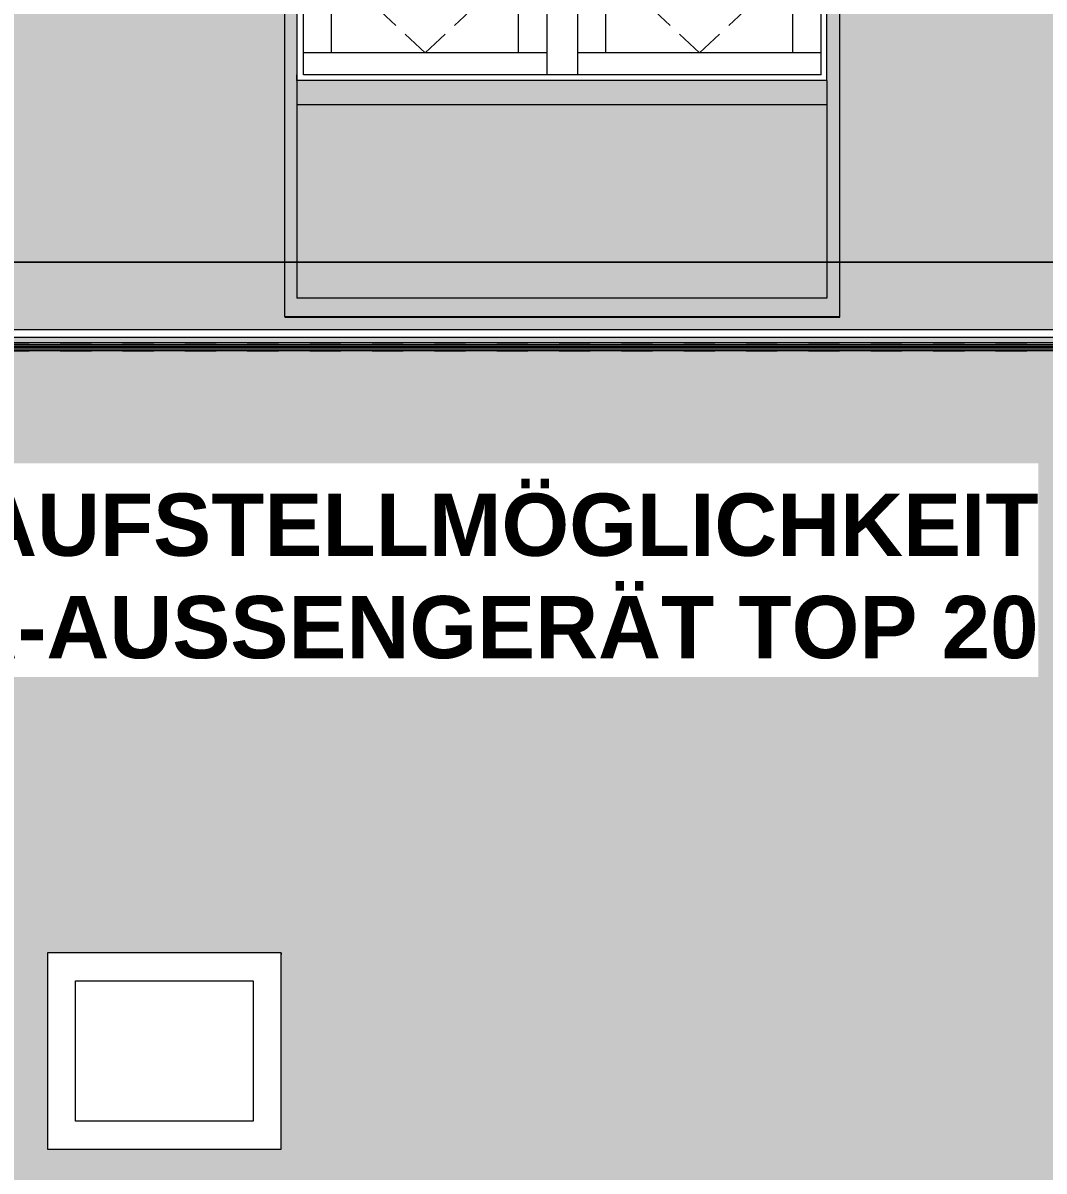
# Model space of a CAD drawing. Header units: metres. Extents: x -208 to 1512, y -277 to 123.
# Drawn here: x 1477.445 to 1480.72, y -243.723 to -240.038 of the extents above; entities that cross this region are included whole.
import ezdxf

# ---------------------------------------------------------------- set-up
doc = ezdxf.new("R2010")
doc.units = ezdxf.units.M
doc.header["$MEASUREMENT"] = 0
doc.linetypes.add('Untersicht', pattern=[0.2, 0.1, -0.1])
doc.linetypes.add('Wipeout_Contour', pattern=[1, 0, -1])
for name, color, linetype in [('112 Wand Aussen - Schachtwände', 7, 'Continuous'), ('140 Brüstung', 7, 'Continuous'), ('325 Dachfenster', 7, 'Continuous'), ('330 Dachaufbau', 7, 'Continuous'), ('905 VP Beschriftung Übersicht.Übersicht', 7, 'Continuous')]:
    doc.layers.add(name, color=color, linetype=linetype)
doc.styles.add('ERSTELLTER_STIL_26', font='arial.ttf')

# ---------------------------------------------------------------- blocks, each defined once
blk = doc.blocks.new('Wand_25_3', base_point=(1478.1832, -243.1124))
at = {"color": 254, "linetype": 'Wipeout_Contour', "lineweight": 0, "ltscale": 4492.709073}
blk.add_wipeout([(1477.5282, -243.0274), (1477.5232, -243.0224), (1477.5232, -243.0274)], dxfattribs=at).dxf.layer = '112 Wand Aussen - Schachtwände'
at = {"color": 254, "linetype": 'Wipeout_Contour', "lineweight": 0, "ltscale": 4493.932547}
blk.add_wipeout([(1478.2682, -243.0274), (1478.2732, -243.0274), (1478.2732, -243.0224)], dxfattribs=at).dxf.layer = '112 Wand Aussen - Schachtwände'
at = {"color": 254, "linetype": 'Wipeout_Contour', "lineweight": 0, "ltscale": 4492.77221}
blk.add_wipeout([(1477.5682, -243.0674), (1477.5282, -243.0274), (1477.5282, -243.0674)], dxfattribs=at).dxf.layer = '112 Wand Aussen - Schachtwände'
at = {"color": 254, "linetype": 'Wipeout_Contour', "lineweight": 0, "ltscale": 4493.897007}
blk.add_wipeout([(1478.2282, -243.0674), (1478.2682, -243.0674), (1478.2682, -243.0274)], dxfattribs=at).dxf.layer = '112 Wand Aussen - Schachtwände'
at = {"color": 254, "linetype": 'Wipeout_Contour', "lineweight": 0, "ltscale": 4494.751336}
blk.add_wipeout([(1478.2682, -243.0224), (1478.2682, -243.0274), (1478.2732, -243.0224)], dxfattribs=at).dxf.layer = '112 Wand Aussen - Schachtwände'
at = {"color": 254, "linetype": 'Wipeout_Contour', "lineweight": 0, "ltscale": 4492.864205}
blk.add_wipeout([(1477.5732, -243.0724), (1477.5682, -243.0674), (1477.5682, -243.0724)], dxfattribs=at).dxf.layer = '112 Wand Aussen - Schachtwände'
at = {"color": 254, "linetype": 'Wipeout_Contour', "lineweight": 0, "ltscale": 4493.821257}
blk.add_wipeout([(1478.2232, -243.0724), (1478.2282, -243.0724), (1478.2282, -243.0674)], dxfattribs=at).dxf.layer = '112 Wand Aussen - Schachtwände'
at = {"color": 254, "linetype": 'Wipeout_Contour', "lineweight": 0, "ltscale": 5990.985783}
blk.add_wipeout([(1477.5282, -243.0224), (1477.5282, -243.0274), (1478.2682, -243.0274), (1478.2682, -243.0224)], dxfattribs=at).dxf.layer = '112 Wand Aussen - Schachtwände'
at = {"color": 254, "linetype": 'Wipeout_Contour', "lineweight": 0, "ltscale": 4492.927344}
blk.add_wipeout([(1477.6132, -243.1124), (1477.5732, -243.0724), (1477.5732, -243.1124)], dxfattribs=at).dxf.layer = '112 Wand Aussen - Schachtwände'
at = {"color": 254, "linetype": 'Wipeout_Contour', "lineweight": 0, "ltscale": 4493.785721}
blk.add_wipeout([(1478.1832, -243.1124), (1478.2232, -243.1124), (1478.2232, -243.0724)], dxfattribs=at).dxf.layer = '112 Wand Aussen - Schachtwände'
at = {"color": 254, "linetype": 'Wipeout_Contour', "lineweight": 0, "ltscale": 4491.564153}
blk.add_wipeout([(1477.5282, -243.0224), (1477.5232, -243.0224), (1477.5282, -243.0274)], dxfattribs=at).dxf.layer = '112 Wand Aussen - Schachtwände'
at = {"color": 254, "linetype": 'Wipeout_Contour', "lineweight": 0, "ltscale": 4494.675562}
blk.add_wipeout([(1478.2282, -243.0274), (1478.2282, -243.0674), (1478.2682, -243.0274)], dxfattribs=at).dxf.layer = '112 Wand Aussen - Schachtwände'
at = {"layer": '112 Wand Aussen - Schachtwände', "color": 7, "linetype": 'Continuous', "lineweight": 18, "flags": 128}
blk.add_lwpolyline([(1478.2732, -243.0224), (1478.2732, -243.0274)], dxfattribs=at)
at = {"color": 254, "linetype": 'Wipeout_Contour', "lineweight": 0, "ltscale": 5991.000382}
blk.add_wipeout([(1477.5682, -243.0274), (1477.5682, -243.0674), (1478.2282, -243.0674), (1478.2282, -243.0274)], dxfattribs=at).dxf.layer = '112 Wand Aussen - Schachtwände'
at = {"color": 254, "linetype": 'Wipeout_Contour', "lineweight": 0, "ltscale": 4491.656135}
blk.add_wipeout([(1477.5682, -243.0274), (1477.5282, -243.0274), (1477.5682, -243.0674)], dxfattribs=at).dxf.layer = '112 Wand Aussen - Schachtwände'
at = {"color": 254, "linetype": 'Wipeout_Contour', "lineweight": 0, "ltscale": 4494.640007}
blk.add_wipeout([(1478.2232, -243.0674), (1478.2232, -243.0724), (1478.2282, -243.0674)], dxfattribs=at).dxf.layer = '112 Wand Aussen - Schachtwände'
at = {"layer": '112 Wand Aussen - Schachtwände', "color": 7, "linetype": 'Continuous', "lineweight": 18, "flags": 128}
for points in [[(1477.5232, -243.0224), (1477.5232, -243.0274)], [(1478.2732, -243.0224), (1477.5232, -243.0224)]]:
    blk.add_lwpolyline(points, dxfattribs=at)
at = {"color": 254, "linetype": 'Wipeout_Contour', "lineweight": 0, "ltscale": 5991.014982}
blk.add_wipeout([(1477.5732, -243.0674), (1477.5732, -243.0724), (1478.2232, -243.0724), (1478.2232, -243.0674)], dxfattribs=at).dxf.layer = '112 Wand Aussen - Schachtwände'
at = {"color": 254, "linetype": 'Wipeout_Contour', "lineweight": 0, "ltscale": 4491.719265}
blk.add_wipeout([(1477.5732, -243.0674), (1477.5682, -243.0674), (1477.5732, -243.0724)], dxfattribs=at).dxf.layer = '112 Wand Aussen - Schachtwände'
at = {"color": 254, "linetype": 'Wipeout_Contour', "lineweight": 0, "ltscale": 4494.564235}
blk.add_wipeout([(1478.1832, -243.1124), (1478.2232, -243.0724), (1478.1832, -243.0724)], dxfattribs=at).dxf.layer = '112 Wand Aussen - Schachtwände'
at = {"color": 254, "linetype": 'Wipeout_Contour', "lineweight": 0, "ltscale": 5991.029583}
blk.add_wipeout([(1477.6132, -243.1124), (1478.1832, -243.1124), (1478.1832, -243.0724), (1477.6132, -243.0724)], dxfattribs=at).dxf.layer = '112 Wand Aussen - Schachtwände'
at = {"color": 254, "linetype": 'Wipeout_Contour', "lineweight": 0, "ltscale": 4491.811248}
blk.add_wipeout([(1477.6132, -243.0724), (1477.5732, -243.0724), (1477.6132, -243.1124)], dxfattribs=at).dxf.layer = '112 Wand Aussen - Schachtwände'
at = {"layer": '112 Wand Aussen - Schachtwände', "color": 7, "linetype": 'Continuous', "lineweight": 18, "flags": 128}
blk.add_lwpolyline([(1477.6132, -243.1124), (1478.1832, -243.1124)], dxfattribs=at)
blk = doc.blocks.new('Wand_26_3', base_point=(1477.6132, -243.5624))
at = {"color": 254, "linetype": 'Wipeout_Contour', "lineweight": 0, "ltscale": 4492.032143}
blk.add_wipeout([(1477.5282, -243.6474), (1477.5232, -243.6524), (1477.5282, -243.6524)], dxfattribs=at).dxf.layer = '112 Wand Aussen - Schachtwände'
at = {"color": 254, "linetype": 'Wipeout_Contour', "lineweight": 0, "ltscale": 4492.107864}
blk.add_wipeout([(1477.5682, -243.6074), (1477.5282, -243.6474), (1477.5682, -243.6474)], dxfattribs=at).dxf.layer = '112 Wand Aussen - Schachtwände'
at = {"color": 254, "linetype": 'Wipeout_Contour', "lineweight": 0, "ltscale": 5989.718643}
blk.add_wipeout([(1477.5232, -243.0274), (1477.5232, -243.6474), (1477.5282, -243.6474), (1477.5282, -243.0274)], dxfattribs=at).dxf.layer = '112 Wand Aussen - Schachtwände'
at = {"color": 254, "linetype": 'Wipeout_Contour', "lineweight": 0, "ltscale": 4492.143361}
blk.add_wipeout([(1477.5732, -243.6024), (1477.5682, -243.6074), (1477.5732, -243.6074)], dxfattribs=at).dxf.layer = '112 Wand Aussen - Schachtwände'
at = {"color": 254, "linetype": 'Wipeout_Contour', "lineweight": 0, "ltscale": 4492.219085}
blk.add_wipeout([(1477.6132, -243.5624), (1477.5732, -243.6024), (1477.6132, -243.6024)], dxfattribs=at).dxf.layer = '112 Wand Aussen - Schachtwände'
at = {"color": 254, "linetype": 'Wipeout_Contour', "lineweight": 0, "ltscale": 4492.850364}
blk.add_wipeout([(1477.5282, -243.6474), (1477.5232, -243.6474), (1477.5232, -243.6524)], dxfattribs=at).dxf.layer = '112 Wand Aussen - Schachtwände'
at = {"color": 254, "linetype": 'Wipeout_Contour', "lineweight": 0, "ltscale": 5989.807412}
blk.add_wipeout([(1477.5282, -243.0674), (1477.5282, -243.6074), (1477.5682, -243.6074), (1477.5682, -243.0674)], dxfattribs=at).dxf.layer = '112 Wand Aussen - Schachtwände'
at = {"color": 254, "linetype": 'Wipeout_Contour', "lineweight": 0, "ltscale": 4492.885877}
blk.add_wipeout([(1477.5682, -243.6074), (1477.5282, -243.6074), (1477.5282, -243.6474)], dxfattribs=at).dxf.layer = '112 Wand Aussen - Schachtwände'
at = {"layer": '112 Wand Aussen - Schachtwände', "color": 7, "linetype": 'Continuous', "lineweight": 18, "flags": 128}
for points in [[(1477.5232, -243.0274), (1477.5232, -243.6524)], [(1477.5232, -243.6524), (1477.5282, -243.6524)]]:
    blk.add_lwpolyline(points, dxfattribs=at)
at = {"color": 254, "linetype": 'Wipeout_Contour', "lineweight": 0, "ltscale": 5989.896207}
blk.add_wipeout([(1477.5682, -243.0724), (1477.5682, -243.6024), (1477.5732, -243.6024), (1477.5732, -243.0724)], dxfattribs=at).dxf.layer = '112 Wand Aussen - Schachtwände'
at = {"color": 254, "linetype": 'Wipeout_Contour', "lineweight": 0, "ltscale": 5989.984981}
blk.add_wipeout([(1477.6132, -243.5624), (1477.6132, -243.1124), (1477.5732, -243.1124), (1477.5732, -243.5624)], dxfattribs=at).dxf.layer = '112 Wand Aussen - Schachtwände'
at = {"color": 254, "linetype": 'Wipeout_Contour', "lineweight": 0, "ltscale": 4492.961622}
blk.add_wipeout([(1477.5732, -243.6024), (1477.5682, -243.6024), (1477.5682, -243.6074)], dxfattribs=at).dxf.layer = '112 Wand Aussen - Schachtwände'
at = {"color": 254, "linetype": 'Wipeout_Contour', "lineweight": 0, "ltscale": 4492.997139}
blk.add_wipeout([(1477.5732, -243.5624), (1477.5732, -243.6024), (1477.6132, -243.5624)], dxfattribs=at).dxf.layer = '112 Wand Aussen - Schachtwände'
at = {"layer": '112 Wand Aussen - Schachtwände', "color": 7, "linetype": 'Continuous', "lineweight": 18, "flags": 128}
blk.add_lwpolyline([(1477.6132, -243.5624), (1477.6132, -243.1124)], dxfattribs=at)
blk = doc.blocks.new('Wand_27_3', base_point=(1478.1832, -243.5624))
at = {"color": 254, "linetype": 'Wipeout_Contour', "lineweight": 0, "ltscale": 4494.073942}
blk.add_wipeout([(1478.2732, -243.6474), (1478.2682, -243.6474), (1478.2732, -243.6524)], dxfattribs=at).dxf.layer = '112 Wand Aussen - Schachtwände'
at = {"color": 254, "linetype": 'Wipeout_Contour', "lineweight": 0, "ltscale": 4494.010789}
blk.add_wipeout([(1478.2682, -243.6074), (1478.2282, -243.6074), (1478.2682, -243.6474)], dxfattribs=at).dxf.layer = '112 Wand Aussen - Schachtwände'
at = {"color": 254, "linetype": 'Wipeout_Contour', "lineweight": 0, "ltscale": 4493.918796}
blk.add_wipeout([(1478.2232, -243.6024), (1478.2282, -243.6074), (1478.2282, -243.6024)], dxfattribs=at).dxf.layer = '112 Wand Aussen - Schachtwände'
at = {"color": 254, "linetype": 'Wipeout_Contour', "lineweight": 0, "ltscale": 5991.391942}
blk.add_wipeout([(1478.2682, -243.6474), (1477.5282, -243.6474), (1477.5282, -243.6524), (1478.2682, -243.6524)], dxfattribs=at).dxf.layer = '112 Wand Aussen - Schachtwände'
at = {"color": 254, "linetype": 'Wipeout_Contour', "lineweight": 0, "ltscale": 4493.855645}
blk.add_wipeout([(1478.1832, -243.5624), (1478.2232, -243.6024), (1478.2232, -243.5624)], dxfattribs=at).dxf.layer = '112 Wand Aussen - Schachtwände'
at = {"color": 254, "linetype": 'Wipeout_Contour', "lineweight": 0, "ltscale": 4495.219136}
blk.add_wipeout([(1478.2682, -243.6524), (1478.2732, -243.6524), (1478.2682, -243.6474)], dxfattribs=at).dxf.layer = '112 Wand Aussen - Schachtwände'
at = {"color": 254, "linetype": 'Wipeout_Contour', "lineweight": 0, "ltscale": 5991.377297}
blk.add_wipeout([(1478.2282, -243.6074), (1477.5682, -243.6074), (1477.5682, -243.6474), (1478.2282, -243.6474)], dxfattribs=at).dxf.layer = '112 Wand Aussen - Schachtwände'
at = {"color": 254, "linetype": 'Wipeout_Contour', "lineweight": 0, "ltscale": 4495.12713}
blk.add_wipeout([(1478.2282, -243.6474), (1478.2682, -243.6474), (1478.2282, -243.6074)], dxfattribs=at).dxf.layer = '112 Wand Aussen - Schachtwände'
at = {"layer": '112 Wand Aussen - Schachtwände', "color": 7, "linetype": 'Continuous', "lineweight": 18, "flags": 128}
for points in [[(1477.5282, -243.6524), (1478.2732, -243.6524)], [(1478.2732, -243.6524), (1478.2732, -243.6474)]]:
    blk.add_lwpolyline(points, dxfattribs=at)
at = {"color": 254, "linetype": 'Wipeout_Contour', "lineweight": 0, "ltscale": 5991.362654}
blk.add_wipeout([(1478.2232, -243.6024), (1477.5732, -243.6024), (1477.5732, -243.6074), (1478.2232, -243.6074)], dxfattribs=at).dxf.layer = '112 Wand Aussen - Schachtwände'
at = {"color": 254, "linetype": 'Wipeout_Contour', "lineweight": 0, "ltscale": 5991.348012}
blk.add_wipeout([(1478.1832, -243.5624), (1477.6132, -243.5624), (1477.6132, -243.6024), (1478.1832, -243.6024)], dxfattribs=at).dxf.layer = '112 Wand Aussen - Schachtwände'
at = {"color": 254, "linetype": 'Wipeout_Contour', "lineweight": 0, "ltscale": 4495.06397}
blk.add_wipeout([(1478.2232, -243.6074), (1478.2282, -243.6074), (1478.2232, -243.6024)], dxfattribs=at).dxf.layer = '112 Wand Aussen - Schachtwände'
at = {"color": 254, "linetype": 'Wipeout_Contour', "lineweight": 0, "ltscale": 4494.971964}
blk.add_wipeout([(1478.1832, -243.6024), (1478.2232, -243.6024), (1478.1832, -243.5624)], dxfattribs=at).dxf.layer = '112 Wand Aussen - Schachtwände'
at = {"layer": '112 Wand Aussen - Schachtwände', "color": 7, "linetype": 'Continuous', "lineweight": 18, "flags": 128}
blk.add_lwpolyline([(1478.1832, -243.5624), (1477.6132, -243.5624)], dxfattribs=at)
blk = doc.blocks.new('Wand_58_3', base_point=(1475.5647, -240.9262))
at = {"layer": '140 Brüstung', "linetype": 'Continuous', "lineweight": 0, "true_color": 0x000000}
for points in [[(1475.5647, -241.0754), (1481.2132, -241.0754), (1481.2132, -241.0699), (1475.5647, -241.0699)], [(1475.5647, -241.0843), (1481.2132, -241.0843), (1481.2132, -241.0789), (1475.5647, -241.0789)]]:
    blk.add_hatch(color=18, dxfattribs=at).paths.add_polyline_path(points)
at = {"layer": '140 Brüstung', "linetype": 'Continuous', "lineweight": 0, "true_color": 0xffffff}
blk.add_hatch(color=7, dxfattribs=at).paths.add_polyline_path([(1475.5647, -241.0789), (1481.2132, -241.0789), (1481.2132, -241.0754), (1475.5647, -241.0754)])
at = {"layer": '140 Brüstung', "color": 7, "linetype": 'Continuous', "lineweight": 13}
for p, q in [((1475.5647, -241.0699), (1481.1629, -241.0699)), ((1481.1629, -241.0699), (1481.2132, -241.0699)), ((1475.5647, -241.0754), (1481.2132, -241.0754)), ((1475.5647, -241.0789), (1481.2132, -241.0789)), ((1475.5647, -241.0843), (1481.2132, -241.0843))]:
    blk.add_line(p, q, dxfattribs=at)
at = {"layer": '140 Brüstung', "color": 7, "linetype": 'Untersicht', "lineweight": 13}
blk.add_line((1475.5647, -241.0897), (1481.2132, -241.0897), dxfattribs=at)
at = {"layer": '140 Brüstung', "color": 7, "linetype": 'Continuous', "lineweight": 18, "flags": 128}
for points in [[(1481.2132, -240.806), (1481.2132, -240.8063)], [(1481.2132, -240.8063), (1481.2132, -241.0462)]]:
    blk.add_lwpolyline(points, dxfattribs=at)
at = {"layer": '140 Brüstung', "color": 7, "linetype": 'Untersicht', "lineweight": 13, "flags": 128}
for points in [[(1481.2132, -241.0635), (1481.2132, -241.0645)], [(1481.2132, -241.0645), (1481.2132, -241.0699)], [(1475.5647, -241.0843), (1475.5647, -241.0897)], [(1475.5647, -241.0897), (1475.5647, -241.0907)], [(1475.5647, -241.0907), (1481.2132, -241.0907)], [(1481.2132, -241.0843), (1481.2132, -241.0897)], [(1481.2132, -241.0897), (1481.2132, -241.0907)]]:
    blk.add_lwpolyline(points, dxfattribs=at)
at = {"color": 254, "linetype": 'Wipeout_Contour', "lineweight": 0, "ltscale": 6001.808943}
blk.add_wipeout([(1480.8034, -241.0462), (1481.1629, -241.0462), (1481.1629, -240.8063), (1480.8034, -240.8063)], dxfattribs=at).dxf.layer = '140 Brüstung'
at = {"layer": '140 Brüstung', "color": 7, "linetype": 'Continuous', "lineweight": 18}
for p, q in [((1481.1629, -240.8063), (1481.1629, -241.0462)), ((1481.1629, -241.0462), (1481.1629, -241.0635)), ((1481.1629, -241.0635), (1481.1629, -241.0645)), ((1481.1629, -241.0645), (1481.1629, -241.0699))]:
    blk.add_line(p, q, dxfattribs=at)
at = {"color": 254, "linetype": 'Wipeout_Contour', "lineweight": 0, "ltscale": 5990.758737}
blk.add_wipeout([(1480.8034, -240.8063), (1475.5647, -240.8063), (1475.5647, -241.0462), (1480.8034, -241.0462)], dxfattribs=at).dxf.layer = '140 Brüstung'
at = {"layer": '140 Brüstung', "color": 7, "linetype": 'Continuous', "lineweight": 18}
for p, q in [((1475.5647, -241.0462), (1480.8034, -241.0462)), ((1480.8034, -241.0462), (1481.1629, -241.0462))]:
    blk.add_line(p, q, dxfattribs=at)
at = {"layer": '140 Brüstung', "color": 7, "linetype": 'Untersicht', "lineweight": 13}
for p, q in [((1475.5647, -241.0635), (1481.1629, -241.0635)), ((1475.5647, -241.0645), (1481.1629, -241.0645))]:
    blk.add_line(p, q, dxfattribs=at)
at = {"layer": '140 Brüstung', "color": 7, "linetype": 'Untersicht', "lineweight": 13, "flags": 128}
for points in [[(1475.5647, -241.0635), (1475.5647, -241.0645)], [(1475.5647, -241.0645), (1475.5647, -241.0699)]]:
    blk.add_lwpolyline(points, dxfattribs=at)
at = {"color": 254, "linetype": 'Wipeout_Contour', "lineweight": 0, "ltscale": 6001.021533}
blk.add_wipeout([(1480.8032, -240.8063), (1480.8034, -240.8063), (1480.8034, -240.806), (1480.8032, -240.806)], dxfattribs=at).dxf.layer = '140 Brüstung'
at = {"color": 254, "linetype": 'Wipeout_Contour', "lineweight": 0, "ltscale": 5990.681008}
blk.add_wipeout([(1480.8032, -240.806), (1475.5647, -240.806), (1475.5647, -240.8063), (1480.8032, -240.8063)], dxfattribs=at).dxf.layer = '140 Brüstung'
at = {"layer": '140 Brüstung', "color": 7, "linetype": 'Continuous', "lineweight": 18}
for p, q in [((1475.5647, -240.8063), (1480.8032, -240.8063)), ((1480.8032, -240.8063), (1480.8034, -240.8063)), ((1480.8034, -240.806), (1480.8034, -240.8063))]:
    blk.add_line(p, q, dxfattribs=at)
at = {"layer": '140 Brüstung', "color": 7, "linetype": 'Continuous', "lineweight": 18, "flags": 128}
blk.add_lwpolyline([(1480.8032, -240.806), (1475.5647, -240.806)], dxfattribs=at)
blk = doc.blocks.new('Wand_74_3', base_point=(1478.1832, -243.5624))
at = {"color": 254, "linetype": 'Wipeout_Contour', "lineweight": 0, "ltscale": 5992.659052}
blk.add_wipeout([(1478.2682, -243.0274), (1478.2682, -243.6474), (1478.2732, -243.6474), (1478.2732, -243.0274)], dxfattribs=at).dxf.layer = '112 Wand Aussen - Schachtwände'
at = {"color": 254, "linetype": 'Wipeout_Contour', "lineweight": 0, "ltscale": 5992.570212}
blk.add_wipeout([(1478.2682, -243.0674), (1478.2282, -243.0674), (1478.2282, -243.6074), (1478.2682, -243.6074)], dxfattribs=at).dxf.layer = '112 Wand Aussen - Schachtwände'
at = {"layer": '112 Wand Aussen - Schachtwände', "color": 7, "linetype": 'Continuous', "lineweight": 18, "flags": 128}
blk.add_lwpolyline([(1478.2732, -243.6474), (1478.2732, -243.0274)], dxfattribs=at)
at = {"color": 254, "linetype": 'Wipeout_Contour', "lineweight": 0, "ltscale": 5992.481399}
blk.add_wipeout([(1478.2232, -243.0724), (1478.2232, -243.6024), (1478.2282, -243.6024), (1478.2282, -243.0724)], dxfattribs=at).dxf.layer = '112 Wand Aussen - Schachtwände'
at = {"color": 254, "linetype": 'Wipeout_Contour', "lineweight": 0, "ltscale": 5992.392564}
blk.add_wipeout([(1478.1832, -243.1124), (1478.1832, -243.5624), (1478.2232, -243.5624), (1478.2232, -243.1124)], dxfattribs=at).dxf.layer = '112 Wand Aussen - Schachtwände'
at = {"layer": '112 Wand Aussen - Schachtwände', "color": 7, "linetype": 'Continuous', "lineweight": 18, "flags": 128}
blk.add_lwpolyline([(1478.1832, -243.1124), (1478.1832, -243.5624)], dxfattribs=at)
blk = doc.blocks.new('Dachfläche_95_3', base_point=(1474.5171, -236.3528))
at = {"layer": '330 Dachaufbau', "linetype": 'Continuous', "lineweight": 0, "true_color": 0x000000}
h = blk.add_hatch(color=18, dxfattribs=at)
h.paths.add_polyline_path([(1477.9632, -236.8228), (1478.2732, -236.8228), (1478.2732, -236.3528), (1477.3182, -236.3528), (1477.3182, -237.1943), (1475.5682, -237.1943), (1475.5682, -236.3528), (1474.5171, -236.3528), (1474.5342, -241.0228), (1480.8432, -241.0228), (1480.8432, -237.2464), (1477.9632, -237.2464)])
h.paths.add_polyline_path([(1478.3232, -238.6203), (1480.0232, -238.6203), (1480.0232, -240.2216), (1478.3232, -240.2216)], flags=0)
h.paths.add_polyline_path([(1475.5932, -240.2216), (1475.5932, -238.6203), (1477.2932, -238.6203), (1477.2932, -240.2216)], flags=0)
at = {"layer": '330 Dachaufbau', "color": 7, "linetype": 'Continuous', "lineweight": 18, "flags": 128}
for points in [[(1478.3232, -238.6203), (1478.3232, -240.2216)], [(1480.0232, -240.2216), (1480.0232, -238.6203)], [(1478.3232, -240.2216), (1480.0232, -240.2216)], [(1480.8432, -241.0228), (1474.5342, -241.0228)]]:
    blk.add_lwpolyline(points, dxfattribs=at)
blk = doc.blocks.new('VELUX SlopeRoofBundle[67]_3', base_point=(1474.5182, -236.4228))
at = {"color": 254, "linetype": 'Wipeout_Contour', "lineweight": 0, "ltscale": 5990.166478}
blk.add_wipeout([(1478.3232, -238.6446), (1478.3232, -239.513), (1478.345, -239.513), (1478.345, -238.6446)], dxfattribs=at).dxf.layer = '325 Dachfenster'
at = {"color": 254, "linetype": 'Wipeout_Contour', "lineweight": 0, "ltscale": 5996.800383}
blk.add_wipeout([(1480.005, -238.6446), (1480.005, -239.513), (1480.0232, -239.513), (1480.0232, -238.6446)], dxfattribs=at).dxf.layer = '325 Dachfenster'
at = {"color": 254, "linetype": 'Wipeout_Contour', "lineweight": 0, "ltscale": 5992.205179}
blk.add_wipeout([(1479.125, -239.513), (1478.3232, -239.513), (1478.3232, -240.2045), (1479.125, -240.2045)], dxfattribs=at).dxf.layer = '325 Dachfenster'
at = {"color": 254, "linetype": 'Wipeout_Contour', "lineweight": 0, "ltscale": 5995.758761}
blk.add_wipeout([(1479.225, -240.2045), (1480.0232, -240.2045), (1480.0232, -239.513), (1479.225, -239.513)], dxfattribs=at).dxf.layer = '325 Dachfenster'
at = {"layer": '325 Dachfenster', "linetype": 'Continuous', "lineweight": 0, "flags": 128}
blk.add_lwpolyline([(1478.3232, -238.6446), (1478.3232, -239.513), (1478.3232, -240.2045)], dxfattribs=at)
at = {"color": 254, "linetype": 'Wipeout_Contour', "lineweight": 0, "ltscale": 11987.509045}
blk.add_wipeout([(1480.005, -238.6446), (1478.345, -238.6446), (1478.345, -239.513), (1479.125, -239.513), (1479.125, -240.2045), (1479.225, -240.2045), (1479.225, -239.513), (1480.005, -239.513)], dxfattribs=at).dxf.layer = '325 Dachfenster'
at = {"layer": '325 Dachfenster', "linetype": 'Continuous', "lineweight": 0, "flags": 128}
for points in [[(1478.3232, -238.6446), (1478.345, -238.6446), (1480.005, -238.6446), (1480.0232, -238.6446)], [(1478.345, -240.2045), (1478.345, -239.513), (1478.345, -238.6446)], [(1478.435, -239.2655), (1478.435, -238.6446)], [(1479.035, -239.2655), (1479.035, -238.6446)], [(1479.125, -238.6446), (1479.125, -239.513), (1479.125, -240.2045)], [(1479.225, -240.2045), (1479.225, -239.513), (1479.225, -238.6446)], [(1479.315, -239.2655), (1479.315, -238.6446)], [(1479.915, -239.2655), (1479.915, -238.6446)], [(1480.005, -240.2045), (1480.005, -239.513), (1480.005, -238.6446)], [(1480.0232, -240.2045), (1480.0232, -239.513), (1480.0232, -238.6446)], [(1479.035, -238.7083), (1478.435, -238.7083)], [(1478.735, -238.7083), (1478.6866, -238.7533), (1478.6713, -238.7675)], [(1478.735, -238.7083), (1478.7835, -238.7533), (1478.7988, -238.7675)], [(1479.915, -238.7083), (1479.315, -238.7083)], [(1479.615, -238.7083), (1479.5666, -238.7533), (1479.5513, -238.7675)], [(1479.615, -238.7083), (1479.6635, -238.7533), (1479.6788, -238.7675)], [(1478.641, -238.7956), (1478.5925, -238.8406)], [(1478.8291, -238.7956), (1478.8775, -238.8406)], [(1479.521, -238.7956), (1479.4725, -238.8406)], [(1479.7091, -238.7956), (1479.7575, -238.8406)], [(1478.5622, -238.8687), (1478.5138, -238.9138)], [(1478.9078, -238.8687), (1478.9563, -238.9138)], [(1479.4422, -238.8687), (1479.3938, -238.9138)], [(1479.7878, -238.8687), (1479.8363, -238.9138)], [(1478.4835, -238.9419), (1478.435, -238.9869)], [(1478.9866, -238.9419), (1479.035, -238.9869)], [(1479.3635, -238.9419), (1479.315, -238.9869)], [(1479.8666, -238.9419), (1479.915, -238.9869)], [(1478.4835, -239.0319), (1478.435, -238.9869)], [(1478.9866, -239.0319), (1479.035, -238.9869)], [(1479.3635, -239.0319), (1479.315, -238.9869)], [(1479.8666, -239.0319), (1479.915, -238.9869)], [(1478.5622, -239.105), (1478.5138, -239.06)], [(1478.9078, -239.105), (1478.9563, -239.06)], [(1479.4422, -239.105), (1479.3938, -239.06)], [(1479.7878, -239.105), (1479.8363, -239.06)], [(1478.641, -239.1782), (1478.5925, -239.1332)], [(1478.8291, -239.1782), (1478.8775, -239.1332)], [(1479.521, -239.1782), (1479.4725, -239.1332)], [(1479.7091, -239.1782), (1479.7575, -239.1332)], [(1478.735, -239.2655), (1478.6866, -239.2205), (1478.6713, -239.2063)], [(1478.735, -239.2655), (1478.7835, -239.2205), (1478.7988, -239.2063)], [(1479.615, -239.2655), (1479.5666, -239.2205), (1479.5513, -239.2063)], [(1479.615, -239.2655), (1479.6635, -239.2205), (1479.6788, -239.2063)], [(1479.125, -239.2655), (1478.345, -239.2655)], [(1480.005, -239.2655), (1479.225, -239.2655)], [(1479.125, -239.3362), (1478.345, -239.3362)], [(1480.005, -239.3362), (1479.225, -239.3362)], [(1478.3232, -239.513), (1479.125, -239.513)], [(1478.435, -240.1338), (1478.435, -239.513)], [(1479.035, -240.1338), (1479.035, -239.513)], [(1479.225, -239.513), (1480.0232, -239.513)], [(1479.315, -240.1338), (1479.315, -239.513)], [(1479.915, -240.1338), (1479.915, -239.513)], [(1479.035, -239.5766), (1478.435, -239.5766)], [(1478.735, -239.5766), (1478.6866, -239.6216), (1478.6713, -239.6358)], [(1478.735, -239.5766), (1478.7835, -239.6216), (1478.7988, -239.6358)], [(1479.915, -239.5766), (1479.315, -239.5766)], [(1479.615, -239.5766), (1479.5666, -239.6216), (1479.5513, -239.6358)], [(1479.615, -239.5766), (1479.6635, -239.6216), (1479.6788, -239.6358)], [(1478.641, -239.6639), (1478.5925, -239.7089)], [(1478.8291, -239.6639), (1478.8775, -239.7089)], [(1479.521, -239.6639), (1479.4725, -239.7089)], [(1479.7091, -239.6639), (1479.7575, -239.7089)], [(1478.5622, -239.7371), (1478.5138, -239.7821)], [(1478.9078, -239.7371), (1478.9563, -239.7821)], [(1479.4422, -239.7371), (1479.3938, -239.7821)], [(1479.7878, -239.7371), (1479.8363, -239.7821)], [(1478.4835, -239.8102), (1478.435, -239.8552)], [(1478.9866, -239.8102), (1479.035, -239.8552)], [(1479.3635, -239.8102), (1479.315, -239.8552)], [(1479.8666, -239.8102), (1479.915, -239.8552)], [(1478.4835, -239.9002), (1478.435, -239.8552)], [(1478.9866, -239.9002), (1479.035, -239.8552)], [(1479.3635, -239.9002), (1479.315, -239.8552)], [(1479.8666, -239.9002), (1479.915, -239.8552)], [(1478.5622, -239.9734), (1478.5138, -239.9284)], [(1478.9078, -239.9734), (1478.9563, -239.9284)], [(1479.4422, -239.9734), (1479.3938, -239.9284)], [(1479.7878, -239.9734), (1479.8363, -239.9284)], [(1478.641, -240.0465), (1478.5925, -240.0015)], [(1478.8291, -240.0465), (1478.8775, -240.0015)], [(1479.521, -240.0465), (1479.4725, -240.0015)], [(1479.7091, -240.0465), (1479.7575, -240.0015)], [(1478.735, -240.1338), (1478.6866, -240.0888), (1478.6713, -240.0746)], [(1478.735, -240.1338), (1478.7835, -240.0888), (1478.7988, -240.0746)], [(1479.615, -240.1338), (1479.5666, -240.0888), (1479.5513, -240.0746)], [(1479.615, -240.1338), (1479.6635, -240.0888), (1479.6788, -240.0746)], [(1479.125, -240.1338), (1478.345, -240.1338)], [(1480.005, -240.1338), (1479.225, -240.1338)], [(1480.005, -240.2045), (1479.225, -240.2045), (1479.125, -240.2045), (1478.345, -240.2045)]]:
    blk.add_lwpolyline(points, dxfattribs=at)
blk = doc.blocks.new('Dachfläche_112_3', base_point=(1480.065, -238.6221))
at = {"layer": '325 Dachfenster', "color": 7, "linetype": 'Continuous', "lineweight": 13, "true_color": 0xf4f4f4, "flags": 128}
for points in [[(1478.285, -238.6221), (1478.3232, -238.6221)], [(1478.285, -240.9806), (1478.285, -238.6221)], [(1478.3232, -238.6221), (1480.0232, -238.6221)], [(1478.3232, -238.6446), (1478.3232, -238.6221)], [(1480.0232, -238.6446), (1480.0232, -238.6221)], [(1480.0232, -238.6221), (1480.065, -238.6221)], [(1480.065, -240.9806), (1480.065, -238.6221)], [(1478.3232, -240.2225), (1478.3232, -240.2045)], [(1480.0232, -240.2225), (1478.3232, -240.2225)], [(1478.3232, -240.2225), (1478.3232, -240.2993)], [(1480.0232, -240.2225), (1480.0232, -240.2045)], [(1480.0232, -240.2225), (1480.0232, -240.2993)], [(1478.3232, -240.2993), (1480.0232, -240.2993)], [(1478.3232, -240.2993), (1478.3232, -240.9216)], [(1480.0232, -240.2993), (1480.0232, -240.9216)], [(1480.0232, -240.9216), (1478.3232, -240.9216)], [(1478.285, -240.9806), (1480.065, -240.9806)], [(1478.285, -240.9806), (1478.285, -240.9825)], [(1478.285, -240.9825), (1480.065, -240.9825)], [(1480.065, -240.9825), (1480.065, -240.9806)]]:
    blk.add_lwpolyline(points, dxfattribs=at)
at = {"layer": '325 Dachfenster', "linetype": 'Continuous', "lineweight": 0}
blk.add_blockref('VELUX SlopeRoofBundle[67]_3', (1474.5182, -236.4228), dxfattribs=at)

msp = doc.modelspace()

# ---------------------------------------------------------------- hatches: boundary and pattern name
at = {"layer": '905 VP Beschriftung Übersicht.Übersicht', "linetype": 'Continuous', "lineweight": 13, "true_color": 0xe8e2dc}
h = msp.add_hatch(color=254, dxfattribs=at)
h.paths.add_polyline_path([(1475.5632, -241.0228), (1481.2132, -241.0228), (1481.2132, -241.1499), (1481.7932, -241.1499), (1481.7932, -243.6878), (1481.3932, -243.6878), (1481.3932, -243.0078), (1481.0132, -243.0078), (1481.0132, -243.6878), (1480.8832, -243.6878), (1480.8832, -245.5078), (1485.4332, -245.5078), (1485.4332, -246.78), (1475.5632, -246.78), (1475.5632, -242.6124), (1475.9432, -242.6124), (1475.9432, -242.2324), (1475.5632, -242.2324)])
h.paths.add_polyline_path([(1478.2732, -243.6524), (1477.5232, -243.6524), (1477.5232, -243.0224), (1478.2732, -243.0224)], flags=0)

# ---------------------------------------------------------------- next in the draw order: block references
at = {"layer": '112 Wand Aussen - Schachtwände', "color": 7, "lineweight": 35}
msp.add_blockref('Wand_25_3', (1478.1832, -243.1124), dxfattribs=at)
at = {"layer": '140 Brüstung', "color": 7, "lineweight": 18}
msp.add_blockref('Wand_58_3', (1475.5647, -240.9262), dxfattribs=at)

# ---------------------------------------------------------------- next in the draw order: hatches: boundary and pattern name
at = {"layer": '905 VP Beschriftung Übersicht.Übersicht', "linetype": 'Continuous', "lineweight": 0}
msp.add_hatch(color=255, dxfattribs=at).paths.add_polyline_path([(1475.5647, -241.0635), (1481.1631, -241.0635), (1481.1631, -241.0907), (1475.5647, -241.0907)])

# ---------------------------------------------------------------- next in the draw order: linework, layer by layer
at = {"layer": '905 VP Beschriftung Übersicht.Übersicht', "color": 7, "linetype": 'Continuous', "lineweight": 13, "flags": 128}
msp.add_lwpolyline([(1475.5647, -241.0635), (1481.1631, -241.0635), (1481.1631, -241.0907), (1475.5647, -241.0907)], close=True, dxfattribs=at)

# ---------------------------------------------------------------- next in the draw order: block references
at = {"layer": '112 Wand Aussen - Schachtwände', "color": 7, "lineweight": 35}
msp.add_blockref('Wand_26_3', (1477.6132, -243.5624), dxfattribs=at)
at = {"layer": '330 Dachaufbau', "color": 7, "linetype": 'Continuous', "lineweight": 18}
msp.add_blockref('Dachfläche_95_3', (1474.5171, -236.3528), dxfattribs=at)

# ---------------------------------------------------------------- next in the draw order: block references
at = {"layer": '112 Wand Aussen - Schachtwände', "color": 7, "lineweight": 35}
msp.add_blockref('Wand_27_3', (1478.1832, -243.5624), dxfattribs=at)
at = {"layer": '325 Dachfenster', "color": 7, "linetype": 'Continuous', "lineweight": 13, "true_color": 0xf4f4f4}
msp.add_blockref('Dachfläche_112_3', (1480.065, -238.6221), dxfattribs=at)

# ---------------------------------------------------------------- next in the draw order: hatches: boundary and pattern name
at = {"layer": '905 VP Beschriftung Übersicht.Übersicht', "linetype": 'Continuous', "lineweight": 0}
h = msp.add_hatch(color=255, dxfattribs=at)
h.paths.add_polyline_path([(1475.5632, -246.78), (1475.5632, -242.6124), (1475.9432, -242.6124), (1475.9432, -242.2324), (1475.5632, -242.2324), (1475.5632, -241.0462), (1481.2132, -241.0462), (1481.2132, -241.1499), (1481.7932, -241.1499), (1481.7932, -243.6878), (1481.3932, -243.6878), (1481.3932, -243.0078), (1481.0132, -243.0078), (1481.0132, -243.6878), (1480.8832, -243.6878), (1480.8832, -245.5078), (1485.3832, -245.5078), (1485.3832, -246.78)])
h.paths.add_polyline_path([(1478.2732, -243.6524), (1478.2732, -243.0224), (1477.5232, -243.0224), (1477.5232, -243.6524)], flags=0)

# ---------------------------------------------------------------- next in the draw order: linework, layer by layer
at = {"layer": '905 VP Beschriftung Übersicht.Übersicht', "color": 8, "linetype": 'Continuous', "lineweight": 13, "flags": 128}
for points in [[(1475.5632, -246.78), (1475.5632, -242.6124), (1475.9432, -242.6124), (1475.9432, -242.2324), (1475.5632, -242.2324), (1475.5632, -241.0462), (1481.2132, -241.0462), (1481.2132, -241.1499), (1481.7932, -241.1499), (1481.7932, -243.6878), (1481.3932, -243.6878), (1481.3932, -243.0078), (1481.0132, -243.0078), (1481.0132, -243.6878), (1480.8832, -243.6878), (1480.8832, -245.5078), (1485.3832, -245.5078), (1485.3832, -246.78)], [(1478.2732, -243.6524), (1478.2732, -243.0224), (1477.5232, -243.0224), (1477.5232, -243.6524)]]:
    msp.add_lwpolyline(points, close=True, dxfattribs=at)

# ---------------------------------------------------------------- next in the draw order: block references
at = {"layer": '112 Wand Aussen - Schachtwände', "color": 7, "lineweight": 35}
msp.add_blockref('Wand_74_3', (1478.1832, -243.5624), dxfattribs=at)

# ---------------------------------------------------------------- next in the draw order: wipeouts: each hides what was drawn before it
at = {"color": 5, "linetype": 'Wipeout_Contour', "lineweight": 13, "ltscale": 5993.286942}
msp.add_wipeout([(1476.6635, -241.4513), (1480.7026, -241.4513), (1480.7026, -242.137), (1476.6635, -242.137)], dxfattribs=at).dxf.layer = '905 VP Beschriftung Übersicht.Übersicht'

# ---------------------------------------------------------------- next in the draw order: texts
at = {"layer": '905 VP Beschriftung Übersicht.Übersicht', "color": 5, "linetype": 'Continuous', "lineweight": 13, "insert": (1480.7026, -241.8141), "char_height": 0.2, "attachment_point": 6, "line_spacing_factor": 0.98589, "style": 'ERSTELLTER_STIL_26'}
msp.add_mtext('\\A1;{\\pqr;\\fHelvetica|b1|i0|c0|p0;\\W1.000000;AUFSTELLMÖGLICHKEIT\\P\\pqr;\\fHelvetica|b1|i0|c0|p0;\\W1.000000;KLIMA-AUSSENGERÄT TOP 20}', dxfattribs=at)

doc.saveas('drawing.dxf')
